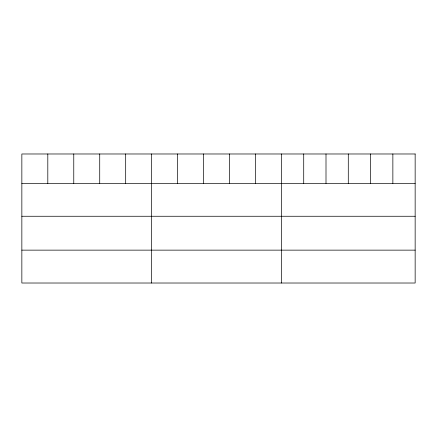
<?xml version="1.0" encoding="UTF-8"?>
<svg xmlns="http://www.w3.org/2000/svg" width="437" height="437" viewBox="0 0 437 437"><rect width="100%" height="100%" fill="white"/><g stroke="black" fill="none" stroke-linecap="round" stroke-linejoin="round"><path stroke-width="0.66" d="M21.85 183.382L415.15 183.382M21.85 216.26L415.15 216.26M21.85 250.139L415.15 250.139M392.863 153.982L392.863 183.382M370.576 153.982L370.576 183.382M348.289 153.982L348.289 183.382M326.002 153.982L326.002 183.382M303.715 153.982L303.715 183.382M281.428 153.982L281.428 283.018M255.47 153.982L255.47 183.382M229.512 153.982L229.512 183.382M203.555 153.982L203.555 183.382M177.597 153.982L177.597 183.382M151.639 153.982L151.639 283.018M125.681 153.982L125.681 183.382M99.723 153.982L99.723 183.382M73.766 153.982L73.766 183.382M47.808 153.982L47.808 183.382M415.15 153.982L21.85 153.982L21.85 283.018L415.15 283.018L415.15 153.982"/></g></svg>
